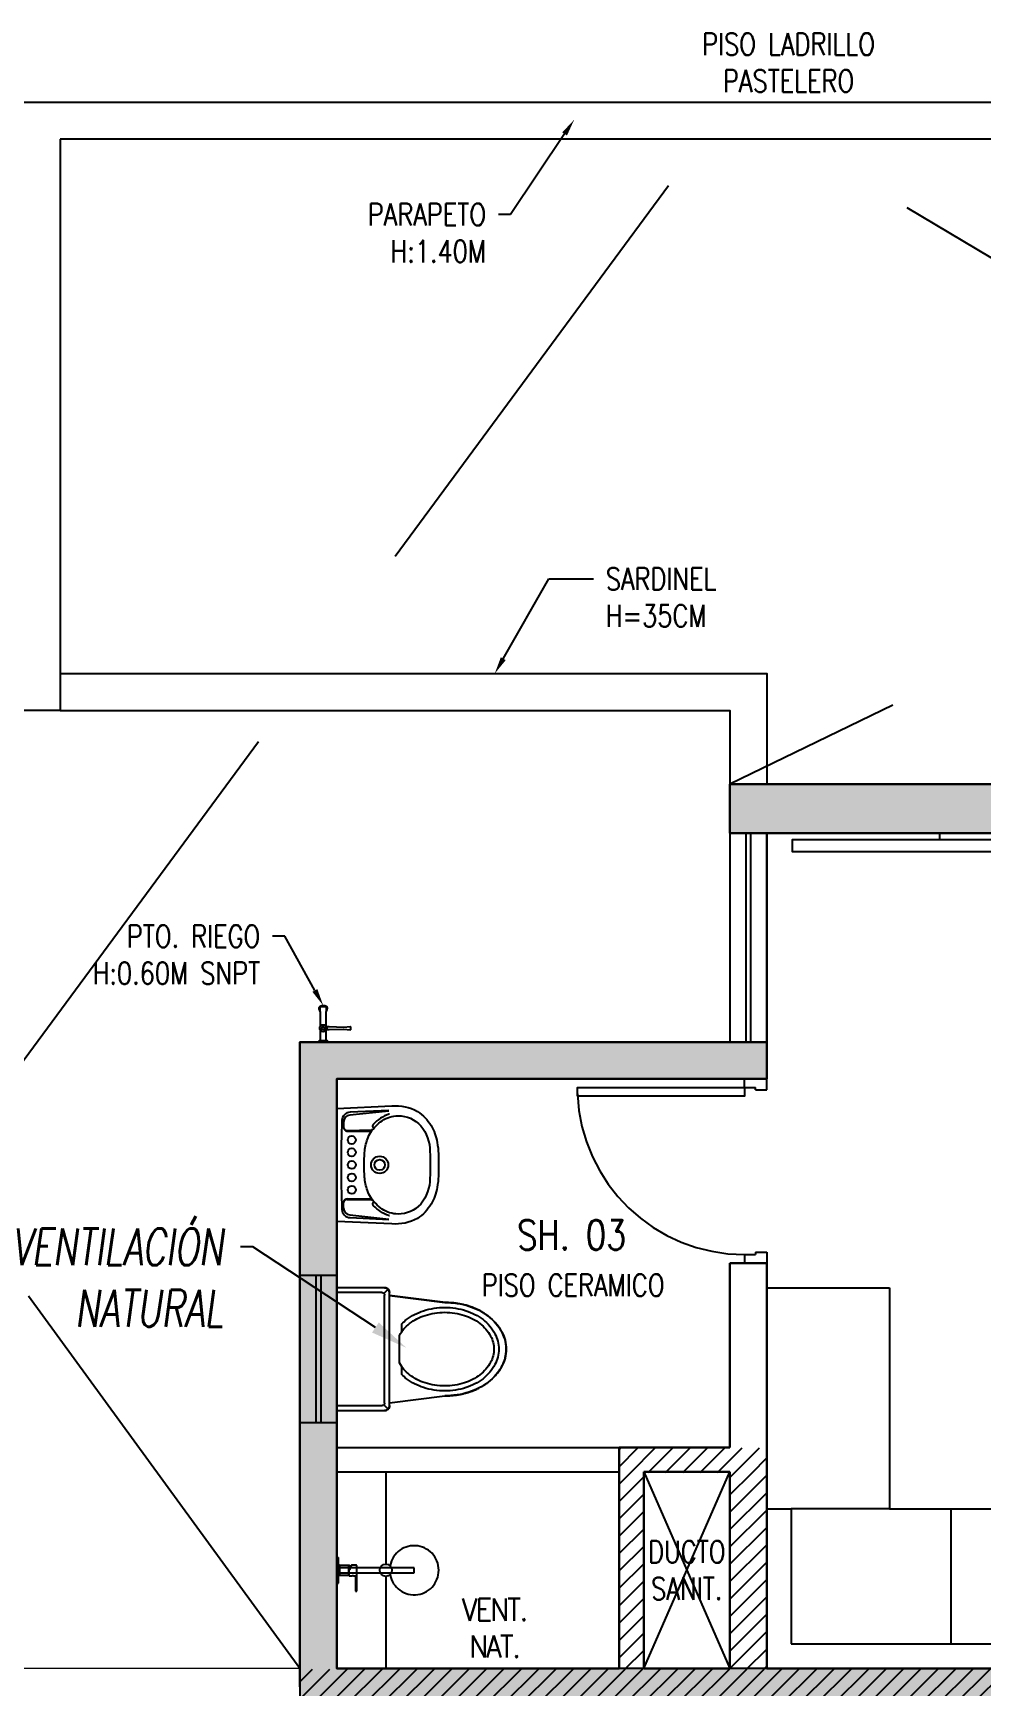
# Model space of a CAD drawing. Header units: millimetres. Extents: x -3 to 53, y -269 to 39.
# Drawn here: x 1.86 to 5.73, y -157.09 to -150.36 of the extents above; entities that cross this region are included whole.
import ezdxf
from ezdxf import colors
from ezdxf.entities.mleader import LeaderData, LeaderLine
from ezdxf.enums import TextEntityAlignment as Align
from ezdxf.math import Vec2, Vec3

# ---------------------------------------------------------------- set-up
doc = ezdxf.new("R2010")
doc.units = ezdxf.units.MM
doc.header["$LTSCALE"] = 15
doc.linetypes.add('HIDDEN2', pattern=[0.1875, 0.125, -0.0625])
doc.layers.get('0').update_dxf_attribs({"color": 250})
for name, color, linetype in [('A-EST HATCH', 250, 'Continuous'), ('A-EST PLACAS', 250, 'Continuous'), ('A-EST VIGAS', 250, 'HIDDEN2'), ('A-LINEAS', 250, 'Continuous'), ('A-MOBILIARIO', 250, 'Continuous'), ('A-MURO BAJO', 251, 'Continuous'), ('A-PROYECCIONES', 250, 'HIDDEN2'), ('A-SANITARIOS', 250, 'Continuous'), ('A-TEXTO-ACABADO PISO', 250, 'Continuous'), ('A-TEXTO-AMBIENTE', 252, 'Continuous'), ('A-TEXTO-INDICACIONES', 250, 'Continuous'), ('A-VIDRIOS', 250, 'Continuous'), ('A_30_Sanitarios', 250, 'Continuous'), ('L3 Equipos y Ductos', 160, 'Continuous'), ('L6 Linea fina', 141, 'Continuous'), ('MURO CF 60', 250, 'Continuous')]:
    doc.layers.add(name, color=color, linetype=linetype)
doc.layers.add('A-MUROS', color=252, linetype='Continuous', lineweight=30)
doc.layers.add('DLP_MURO ALTO', color=250, linetype='Continuous', lineweight=20)
doc.styles.add('JNV ING', font='romans.shx', dxfattribs={"width": 0.7, "oblique": 8, "height": 0.15})
doc.styles.add('ROMANS', font='romans.shx', dxfattribs={"width": 0.8})
doc.styles.add('TXT_COTAS', font='romans.shx', dxfattribs={"width": 0.8})
pattern_1 = [(45, (359.999406, -111.216353), (-0.035355339, 0.035355339), [])]

# ---------------------------------------------------------------- blocks, each defined once
blk = doc.blocks.new('TEXTO DUCTOS PT')
at = {"layer": 'A-TEXTO-INDICACIONES', "insert": (3.175, -6.45), "char_height": 0.09, "width": 0.4157, "attachment_point": 5, "style": 'ROMANS'}
blk.add_mtext('\\pxsm1,t16;DUCTO SANIT.', dxfattribs=at)
blk = doc.blocks.new('EST.P11')
at = {"layer": 'A-EST HATCH'}
h = blk.add_hatch(color=256, dxfattribs=at)
h.dxf.hatch_style = 1
h.paths.add_polyline_path([(6.3, 0.65), (4.7, 0.65), (4.7, 0.45), (6.3, 0.45)])
h.paths.add_polyline_path([(6.3, 7.8), (4.7, 7.8), (4.7, 7.6), (6.3, 7.6)])
h.paths.add_polyline_path([(16.8, 4.95), (16.8, 5.45), (19.2, 5.45), (19.2, 4.2), (10.55, 4.2), (10.55, 4.05), (19.2, 4.05), (19.2, 2.8), (16.8, 2.8), (16.8, 3.3), (16.6, 3.3), (16.6, 0.4999), (16.8, 0.4999), (16.8, 2.65), (19.3, 2.65), (19.3, 5.6), (16.8, 5.6), (16.8, 7.75), (16.6, 7.75), (16.6, 4.95)])
h.paths.add_polyline_path([(10.5003, 0.4999), (10.5, 7.75), (10.35, 7.75), (10.35, 5.75), (8.7, 5.75), (8.7, 5.1009), (8.85, 5.1008), (8.8501, 5.6), (10.35, 5.6), (10.35, 2.65), (8.85, 2.65), (8.85, 3.15), (8.7, 3.1491), (8.7, 2.5), (10.35, 2.5), (10.35, 0.4999)])
h.paths.add_polyline_path([(2.95, 1.5), (4.85, 1.5), (4.85, 1.65), (3.1, 1.65), (3.1, 4.05), (10.2999, 4.05), (10.2999, 4.2), (3.1, 4.2), (3.1, 6.6), (4.85, 6.6), (4.85, 6.75), (2.95, 6.75)])
at = {"layer": 'A-EST PLACAS'}
for points in [[(6.3, 7.8), (4.7, 7.8), (4.7, 7.6), (6.3, 7.6)], [(2.95, 1.5), (4.85, 1.5), (4.85, 1.65), (3.1, 1.65), (3.1, 4.05), (10.2999, 4.05), (10.2999, 4.2), (3.1, 4.2), (3.1, 6.6), (4.85, 6.6), (4.85, 6.75), (2.95, 6.75)]]:
    blk.add_lwpolyline(points, close=True, dxfattribs=at)
at = {"layer": 'A-EST VIGAS'}
for p, q in [((4.7, 7.6), (4.7, 6.75)), ((4.85, 7.6), (4.85, 6.75))]:
    blk.add_line(p, q, dxfattribs=at)
blk = doc.blocks.new('SOFA SEC')
for p, q in [((0, 0.65), (0.1, 0.65)), ((0.1, 0.65), (0.1, 0.1)), ((0.5, 0.65), (0.1, 0.65)), ((0.75, 0.65), (0.75, 0.1)), ((1.4, 0.65), (1.4, 0.1)), ((0.1, 0.1), (2.05, 0.1))]:
    blk.add_line(p, q)
blk.add_lwpolyline([(0.5, 1.55), (0.5, 0.65), (2.05, 0.65), (2.05, 0), (0, 0), (0, 1.55)], close=True)
blk = doc.blocks.new('ducha marsano')
at = {"linetype": 'HIDDEN2', "ltscale": 0.5, "extrusion": (-4.9425e-10, -7.91123e-10, -1)}
for p, q in [((-0.01, 0), (0.01, 0)), ((0.01, 0), (0.01, -0.3155)), ((-0.0205, -0.08), (-0.0205, -0.0601)), ((-0.0155, -0.058), (-0.0157, -0.058)), ((-0.01, -0.3155), (-0.01, 0)), ((0.0225, -0.0515), (-0.0001, -0.0515)), ((0.0225, -0.0515), (0.0225, -0.0627)), ((0.021, -0.0815), (-0.019, -0.0815)), ((0.025, -0.0815), (0.021, -0.0815)), ((0.0225, -0.0682), (0.0225, -0.077)), ((0.0225, -0.077), (0.025, -0.077)), ((0.025, -0.077), (0.0771, -0.077)), ((0.0771, -0.0815), (0.025, -0.0815)), ((0.0771, -0.077), (0.0816, -0.077)), ((0.0816, -0.0815), (0.0771, -0.0815)), ((0.0816, -0.077), (0.082, -0.077)), ((0.082, -0.0815), (0.0816, -0.0815)), ((0.082, -0.077), (0.084, -0.077)), ((0.084, -0.0815), (0.082, -0.0815)), ((0.0855, -0.0785), (0.0855, -0.08)), ((0.01, -0.3155), (-0.01, -0.3155))]:
    blk.add_line(p, q, dxfattribs=at)
for centre, radius, start, end in [((-0.0004, -0.0462), 0.02, 323.95812, 354.92979), ((0.0004, -0.0462), 0.02, 185.07021, 195.2705), ((0.019, -0.08), 0.0015, 270, 360), ((-0.084, -0.0785), 0.0015, 90, 180), ((-0.084, -0.08), 0.0015, 180, 270), ((0, -0.3155), 0.1, 95.73917, 84.26083)]:
    blk.add_arc(centre, radius, start, end, dxfattribs=at)
at = {"linetype": 'HIDDEN2', "ltscale": 0.5, "extrusion": (-4.94252e-10, -7.91124e-10, -1)}
blk.add_ellipse((0, -0.0515), major_axis=(-0.0225, -0.0095), ratio=0.001448, start_param=0.425436, end_param=1.567366, dxfattribs=at)
at = {"linetype": 'HIDDEN2', "ltscale": 0.5}
for points, degree in [([(-0.0305, 0), (0, 0), (0.0305, 0)], 2), ([(0.0305, 0), (0.0415, 0), (0.0525, 0)], 2), ([(0.0525, 0), (0.0525, -0.0038), (0.0525, -0.0075)], 2), ([(-0.0525, 0), (-0.0525, -0.0038), (-0.0525, -0.0075)], 2), ([(-0.0525, 0), (-0.0415, 0), (-0.0305, 0)], 2), ([(-0.0525, -0.0075), (-0.0525, -0.0075), (-0.0525, -0.0075)], 2), ([(0.0305, -0.008), (0, -0.008), (-0.0305, -0.008)], 2), ([(-0.0215, -0.008), (-0.0215, -0.0093), (-0.0215, -0.0105)], 2), ([(-0.021, -0.011), (-0.007, -0.011), (0.007, -0.011), (0.021, -0.011)], 3), ([(-0.02, -0.011), (-0.02, -0.0294), (-0.02, -0.0477)], 2), ([(-0.0197, -0.048), (0, -0.048), (0.0197, -0.048)], 2), ([(0.02, -0.011), (0.02, -0.0294), (0.02, -0.0477)], 2), ([(0.0215, -0.008), (0.0215, -0.0093), (0.0215, -0.0105)], 2)]:
    blk.add_open_spline(points, degree=degree, dxfattribs=at)
for points, weights in [([(-0.0525, -0.0075), (-0.0525, -0.0075), (-0.0525, -0.0075)], [1, 0.990847086912, 0.982266230892]), ([(-0.052, -0.008), (-0.0525, -0.008), (-0.0525, -0.0075)], [1, 0.707106781193, 1]), ([(-0.0215, -0.0105), (-0.0215, -0.011), (-0.021, -0.011)], [1, 0.70710678154, 1]), ([(-0.02, -0.0477), (-0.02, -0.048), (-0.0197, -0.048)], [1, 0.707106780138, 1]), ([(0.02, -0.0477), (0.02, -0.048), (0.0197, -0.048)], [1, 0.707106779703, 1]), ([(0.0211, -0.011), (0.0211, -0.011), (0.021, -0.011)], [1, 0.992411795776, 1]), ([(0.052, -0.008), (0.0521, -0.008), (0.0521, -0.008)], [1, 0.992411795771, 1])]:
    blk.add_rational_spline(points, weights, degree=2, dxfattribs=at)
for points, knots in [([(-0.0305, -0.008), (-0.0332, -0.008), (-0.0374, -0.008), (-0.0424, -0.008), (-0.0458, -0.008), (-0.0486, -0.008), (-0.0512, -0.008), (-0.052, -0.008), (-0.052, -0.008)], [0, 0, 0, 0, 8.104572, 12.495263, 16.885954, 21.276645, 25.667336, 33.771908, 33.771908, 33.771908, 33.771908]), ([(0.0225, -0.0682), (0.0225, -0.0682), (0.0225, -0.0682), (0.0225, -0.0679), (0.0224, -0.0677), (0.0224, -0.0672), (0.0224, -0.0669), (0.0223, -0.0662), (0.0223, -0.0658), (0.0223, -0.0652), (0.0223, -0.0648), (0.0224, -0.0641), (0.0224, -0.0638), (0.0224, -0.0633), (0.0225, -0.0631), (0.0225, -0.0628), (0.0225, -0.0627), (0.0225, -0.0627)], [0.4148436, 0.4148436, 0.4148436, 0.4148436, 0.5185541, 0.5185541, 0.6222645, 0.6222645, 0.7259759, 0.7259759, 0.8296873, 0.8296873, 0.9333987, 0.9333987, 1.03711, 1.03711, 1.1408205, 1.1408205, 1.2445309, 1.2445309, 1.2445309, 1.2445309]), ([(0.052, -0.008), (0.052, -0.008), (0.0512, -0.008), (0.0486, -0.008), (0.0458, -0.008), (0.0424, -0.008), (0.0374, -0.008), (0.0332, -0.008), (0.0305, -0.008)], [0, 0, 0, 0, 8.104572, 12.495263, 16.885954, 21.276645, 25.667336, 33.771908, 33.771908, 33.771908, 33.771908])]:
    blk.add_open_spline(points, degree=3, knots=knots, dxfattribs=at)
for points, weights, degree, knots in [([(0.0211, -0.011), (0.0211, -0.011), (0.0211, -0.011), (0.0211, -0.011), (0.0214, -0.0109), (0.0215, -0.0107), (0.0215, -0.0105)], [0.918641037743, 0.918640949346, 0.918640860949, 0.918640772552, 0.789223156395, 0.789223156395, 0.918640772552], 3, [0.1238988, 0.1238988, 0.1238988, 0.1238988, 0.1238993, 0.1238993, 0.1238993, 0.78603, 0.78603, 0.78603, 0.78603]), ([(0.0521, -0.008), (0.0521, -0.008), (0.0521, -0.008), (0.0525, -0.0079), (0.0525, -0.0075)], [0.918641037749, 0.918640905153, 0.918640772558, 0.724517853988, 0.918640772558], 2, [0.1238988, 0.1238988, 0.1238988, 0.1238993, 0.1238993, 0.7860311, 0.7860311, 0.7860311])]:
    blk.add_rational_spline(points, weights, degree=degree, knots=knots, dxfattribs=at)
blk = doc.blocks.new('SIFON JET_PLANTA')
for p, q in [((-0.215, 0.2181, 0), (-0.44, 0.19, 0)), ((-0.215, -0.23, 0), (-0.215, 0.23, 0)), ((-0.2091, 0.2441, 0), (-0.1921, 0.2271, 0)), ((-0.195, 0.25, 0), (0, 0.25, 0)), ((-0.195, -0.22, 0), (-0.195, 0.22, 0)), ((-0.185, 0.23, 0), (0, 0.23, 0)), ((0, 0.25, 0), (0, -0.25, 0)), ((-0.265, 0.0718, 0), (-0.265, 0.1028, 0)), ((-0.255, -0.0562, 0), (-0.255, 0.0562, 0)), ((-0.265, -0.1028, 0), (-0.265, -0.0718, 0)), ((-0.215, -0.2181, 0), (-0.44, -0.19, 0)), ((-0.2091, -0.2441, 0), (-0.1921, -0.2271, 0)), ((0, -0.25, 0), (-0.195, -0.25, 0)), ((0, -0.23, 0), (-0.185, -0.23, 0))]:
    blk.add_line(p, q)
at = {"extrusion": (-2.64698e-23, 6.61744e-24, -1)}
for p, q in [((-0.4322, 0.191, 0), (-0.215, 0.2181, 0)), ((-0.215, 0.2278, 0), (-0.2149, 0.2323, 0)), ((-0.215, 0.2234, 0), (-0.215, 0.2278, 0)), ((-0.215, 0.2181, 0), (-0.215, 0.2234, 0)), ((-0.2149, 0.2323, 0), (-0.2142, 0.2356, 0)), ((-0.2142, 0.2356, 0), (-0.2129, 0.239, 0)), ((-0.2129, 0.239, 0), (-0.211, 0.2419, 0)), ((-0.211, 0.2419, 0), (-0.2091, 0.2441, 0)), ((-0.2091, 0.2441, 0), (-0.2077, 0.2455, 0)), ((-0.2077, 0.2455, 0), (-0.2055, 0.247, 0)), ((-0.2055, 0.247, 0), (-0.2007, 0.2492, 0)), ((-0.2007, 0.2492, 0), (-0.195, 0.25, 0)), ((-0.195, 0.25, 0), (-0.195, 0.25, 0)), ((-0.195, 0.25, 0), (-0.1605, 0.25, 0)), ((-0.1605, 0.25, 0), (-0.0975, 0.25, 0)), ((-0.0975, 0.25, 0), (-0.0323, 0.25, 0)), ((-0.0323, 0.25, 0), (0, 0.25, 0)), ((0, 0.25, 0), (0, -0.25, 0)), ((-0.6168, 0.1344, 0), (-0.6106, 0.1389, 0)), ((-0.6106, 0.1389, 0), (-0.6061, 0.142, 0)), ((-0.6061, 0.142, 0), (-0.6, 0.1461, 0)), ((-0.6, 0.1461, 0), (-0.5963, 0.1484, 0)), ((-0.5963, 0.1484, 0), (-0.5908, 0.1517, 0)), ((-0.5908, 0.1517, 0), (-0.5862, 0.1543, 0)), ((-0.5862, 0.1543, 0), (-0.5794, 0.158, 0)), ((-0.5794, 0.158, 0), (-0.5693, 0.1629, 0)), ((-0.5693, 0.1629, 0), (-0.5517, 0.1703, 0)), ((-0.5517, 0.1703, 0), (-0.5465, 0.1722, 0)), ((-0.5465, 0.1722, 0), (-0.5385, 0.1749, 0)), ((-0.5385, 0.1749, 0), (-0.5346, 0.176, 0)), ((-0.5346, 0.176, 0), (-0.5265, 0.1784, 0)), ((-0.5265, 0.1784, 0), (-0.5216, 0.1797, 0)), ((-0.5216, 0.1797, 0), (-0.5148, 0.1813, 0)), ((-0.5148, 0.1813, 0), (-0.5079, 0.1829, 0)), ((-0.5079, 0.1829, 0), (-0.5016, 0.1842, 0)), ((-0.5016, 0.1842, 0), (-0.4865, 0.1867, 0)), ((-0.4865, 0.1867, 0), (-0.4763, 0.188, 0)), ((-0.4763, 0.188, 0), (-0.4726, 0.1884, 0)), ((-0.4726, 0.1884, 0), (-0.4636, 0.1892, 0)), ((-0.4636, 0.1892, 0), (-0.4549, 0.1897, 0)), ((-0.4549, 0.1897, 0), (-0.449, 0.1899, 0)), ((-0.449, 0.1899, 0), (-0.44, 0.19, 0)), ((-0.44, 0.19, 0), (-0.4322, 0.191, 0)), ((-0.6745, 0.0655, 0), (-0.6722, 0.0699, 0)), ((-0.6722, 0.0699, 0), (-0.6705, 0.0728, 0)), ((-0.6705, 0.0728, 0), (-0.669, 0.0755, 0)), ((-0.669, 0.0755, 0), (-0.6672, 0.0785, 0)), ((-0.6672, 0.0785, 0), (-0.665, 0.082, 0)), ((-0.665, 0.082, 0), (-0.6634, 0.0845, 0)), ((-0.6634, 0.0845, 0), (-0.6611, 0.088, 0)), ((-0.6611, 0.088, 0), (-0.657, 0.0936, 0)), ((-0.657, 0.0936, 0), (-0.6534, 0.0984, 0)), ((-0.657, 0.0936, 0), (-0.657, 0.0936, 0)), ((-0.6534, 0.0984, 0), (-0.6503, 0.1023, 0)), ((-0.6534, 0.0984, 0), (-0.6534, 0.0984, 0)), ((-0.6503, 0.1023, 0), (-0.6453, 0.108, 0)), ((-0.6453, 0.108, 0), (-0.6386, 0.1152, 0)), ((-0.6386, 0.1152, 0), (-0.6326, 0.121, 0)), ((-0.6326, 0.121, 0), (-0.6299, 0.1235, 0)), ((-0.6299, 0.1235, 0), (-0.6251, 0.1276, 0)), ((-0.6251, 0.1276, 0), (-0.6206, 0.1314, 0)), ((-0.6206, 0.1314, 0), (-0.6168, 0.1344, 0)), ((-0.69, 0, 0), (-0.6899, 0.0044, 0)), ((-0.6899, 0.0044, 0), (-0.6897, 0.0096, 0)), ((-0.6897, 0.0096, 0), (-0.6893, 0.014, 0)), ((-0.6893, 0.014, 0), (-0.6887, 0.0194, 0)), ((-0.6887, 0.0194, 0), (-0.6881, 0.0236, 0)), ((-0.6881, 0.0236, 0), (-0.6872, 0.0284, 0)), ((-0.6881, 0.0236, 0), (-0.6881, 0.0236, 0)), ((-0.6872, 0.0284, 0), (-0.6867, 0.031, 0)), ((-0.6867, 0.031, 0), (-0.6855, 0.0361, 0)), ((-0.6855, 0.0361, 0), (-0.6838, 0.0421, 0)), ((-0.6855, 0.0361, 0), (-0.6855, 0.0361, 0)), ((-0.6838, 0.0421, 0), (-0.6819, 0.048, 0)), ((-0.6838, 0.0421, 0), (-0.6838, 0.0421, 0)), ((-0.6819, 0.048, 0), (-0.6804, 0.0521, 0)), ((-0.6804, 0.0521, 0), (-0.6793, 0.0547, 0)), ((-0.6793, 0.0547, 0), (-0.6779, 0.0582, 0)), ((-0.6779, 0.0582, 0), (-0.6745, 0.0655, 0)), ((-0.6745, 0.0655, 0), (-0.6745, 0.0655, 0)), ((-0.6899, -0.0065, 0), (-0.69, 0, 0)), ((-0.6896, -0.0111, 0), (-0.6899, -0.0065, 0)), ((-0.6891, -0.0164, 0), (-0.6896, -0.0111, 0)), ((-0.6881, -0.0232, 0), (-0.6891, -0.0164, 0)), ((-0.6876, -0.0264, 0), (-0.6881, -0.0232, 0)), ((-0.687, -0.0296, 0), (-0.6876, -0.0264, 0)), ((-0.6864, -0.0321, 0), (-0.687, -0.0296, 0)), ((-0.6855, -0.0361, 0), (-0.6864, -0.0321, 0)), ((-0.6838, -0.0419, 0), (-0.6855, -0.0361, 0)), ((-0.6827, -0.0457, 0), (-0.6838, -0.0419, 0)), ((-0.6814, -0.0492, 0), (-0.6827, -0.0457, 0)), ((-0.6803, -0.0522, 0), (-0.6814, -0.0492, 0)), ((-0.6792, -0.0551, 0), (-0.6803, -0.0522, 0)), ((-0.6779, -0.0581, 0), (-0.6792, -0.0551, 0)), ((-0.677, -0.0602, 0), (-0.6779, -0.0581, 0)), ((-0.6751, -0.0642, 0), (-0.677, -0.0602, 0)), ((-0.6722, -0.0699, 0), (-0.6751, -0.0642, 0)), ((-0.6706, -0.0727, 0), (-0.6722, -0.0699, 0)), ((-0.6679, -0.0774, 0), (-0.6706, -0.0727, 0)), ((-0.6646, -0.0826, 0), (-0.6679, -0.0774, 0)), ((-0.6623, -0.0862, 0), (-0.6646, -0.0826, 0)), ((-0.6599, -0.0897, 0), (-0.6623, -0.0862, 0)), ((-0.6554, -0.0958, 0), (-0.6599, -0.0897, 0)), ((-0.6494, -0.1032, 0), (-0.6554, -0.0958, 0)), ((-0.6458, -0.1074, 0), (-0.6494, -0.1032, 0)), ((-0.64, -0.1137, 0), (-0.6458, -0.1074, 0)), ((-0.6379, -0.1158, 0), (-0.64, -0.1137, 0)), ((-0.6347, -0.119, 0), (-0.6379, -0.1158, 0)), ((-0.6335, -0.1201, 0), (-0.6347, -0.119, 0)), ((-0.6347, -0.119, 0), (-0.6347, -0.119, 0)), ((-0.6318, -0.1217, 0), (-0.6335, -0.1201, 0)), ((-0.6305, -0.123, 0), (-0.6318, -0.1217, 0)), ((-0.6318, -0.1217, 0), (-0.6318, -0.1217, 0)), ((-0.6288, -0.1244, 0), (-0.6305, -0.123, 0)), ((-0.6276, -0.1255, 0), (-0.6288, -0.1244, 0)), ((-0.6262, -0.1268, 0), (-0.6276, -0.1255, 0)), ((-0.6245, -0.1281, 0), (-0.6262, -0.1268, 0)), ((-0.6235, -0.1291, 0), (-0.6245, -0.1281, 0)), ((-0.6245, -0.1281, 0), (-0.6245, -0.1281, 0)), ((-0.6223, -0.13, 0), (-0.6235, -0.1291, 0)), ((-0.6215, -0.1307, 0), (-0.6223, -0.13, 0)), ((-0.6204, -0.1315, 0), (-0.6215, -0.1307, 0)), ((-0.6193, -0.1324, 0), (-0.6204, -0.1315, 0)), ((-0.6179, -0.1335, 0), (-0.6193, -0.1324, 0)), ((-0.6168, -0.1344, 0), (-0.6179, -0.1335, 0)), ((-0.6153, -0.1355, 0), (-0.6168, -0.1344, 0)), ((-0.6142, -0.1363, 0), (-0.6153, -0.1355, 0)), ((-0.612, -0.1379, 0), (-0.6142, -0.1363, 0)), ((-0.6086, -0.1403, 0), (-0.612, -0.1379, 0)), ((-0.607, -0.1415, 0), (-0.6086, -0.1403, 0)), ((-0.6058, -0.1422, 0), (-0.607, -0.1415, 0)), ((-0.6039, -0.1435, 0), (-0.6058, -0.1422, 0)), ((-0.602, -0.1448, 0), (-0.6039, -0.1435, 0)), ((-0.6004, -0.1458, 0), (-0.602, -0.1448, 0)), ((-0.5987, -0.1469, 0), (-0.6004, -0.1458, 0)), ((-0.5964, -0.1483, 0), (-0.5987, -0.1469, 0)), ((-0.595, -0.1492, 0), (-0.5964, -0.1483, 0)), ((-0.5936, -0.15, 0), (-0.595, -0.1492, 0)), ((-0.5918, -0.1511, 0), (-0.5936, -0.15, 0)), ((-0.5896, -0.1524, 0), (-0.5918, -0.1511, 0)), ((-0.5871, -0.1538, 0), (-0.5896, -0.1524, 0)), ((-0.5833, -0.1559, 0), (-0.5871, -0.1538, 0)), ((-0.5781, -0.1587, 0), (-0.5833, -0.1559, 0)), ((-0.5759, -0.1598, 0), (-0.5781, -0.1587, 0)), ((-0.5738, -0.1608, 0), (-0.5759, -0.1598, 0)), ((-0.5702, -0.1625, 0), (-0.5738, -0.1608, 0)), ((-0.5675, -0.1637, 0), (-0.5702, -0.1625, 0)), ((-0.5659, -0.1645, 0), (-0.5675, -0.1637, 0)), ((-0.5644, -0.1652, 0), (-0.5659, -0.1645, 0)), ((-0.5614, -0.1664, 0), (-0.5644, -0.1652, 0)), ((-0.5598, -0.1671, 0), (-0.5614, -0.1664, 0)), ((-0.5568, -0.1683, 0), (-0.5598, -0.1671, 0)), ((-0.5543, -0.1693, 0), (-0.5568, -0.1683, 0)), ((-0.551, -0.1706, 0), (-0.5543, -0.1693, 0)), ((-0.5491, -0.1713, 0), (-0.551, -0.1706, 0)), ((-0.5465, -0.1722, 0), (-0.5491, -0.1713, 0)), ((-0.5449, -0.1728, 0), (-0.5465, -0.1722, 0)), ((-0.5428, -0.1735, 0), (-0.5449, -0.1728, 0)), ((-0.5412, -0.174, 0), (-0.5428, -0.1735, 0)), ((-0.5385, -0.1749, 0), (-0.5412, -0.174, 0)), ((-0.5352, -0.1759, 0), (-0.5385, -0.1749, 0)), ((-0.5385, -0.1749, 0), (-0.5385, -0.1749, 0)), ((-0.5321, -0.1768, 0), (-0.5352, -0.1759, 0)), ((-0.5296, -0.1775, 0), (-0.5321, -0.1768, 0)), ((-0.5267, -0.1783, 0), (-0.5296, -0.1775, 0)), ((-0.5238, -0.1791, 0), (-0.5267, -0.1783, 0)), ((-0.5267, -0.1783, 0), (-0.5267, -0.1783, 0)), ((-0.5217, -0.1796, 0), (-0.5238, -0.1791, 0)), ((-0.5177, -0.1807, 0), (-0.5217, -0.1796, 0)), ((-0.5151, -0.1813, 0), (-0.5177, -0.1807, 0)), ((-0.5118, -0.1821, 0), (-0.5151, -0.1813, 0)), ((-0.5094, -0.1826, 0), (-0.5118, -0.1821, 0)), ((-0.5066, -0.1832, 0), (-0.5094, -0.1826, 0)), ((-0.5022, -0.184, 0), (-0.5066, -0.1832, 0)), ((-0.4974, -0.1849, 0), (-0.5022, -0.184, 0)), ((-0.495, -0.1854, 0), (-0.4974, -0.1849, 0)), ((-0.4974, -0.1849, 0), (-0.4974, -0.1849, 0)), ((-0.4936, -0.1856, 0), (-0.495, -0.1854, 0)), ((-0.4916, -0.1859, 0), (-0.4936, -0.1856, 0)), ((-0.4884, -0.1864, 0), (-0.4916, -0.1859, 0)), ((-0.4862, -0.1867, 0), (-0.4884, -0.1864, 0)), ((-0.4824, -0.1872, 0), (-0.4862, -0.1867, 0)), ((-0.4812, -0.1874, 0), (-0.4824, -0.1872, 0)), ((-0.4785, -0.1877, 0), (-0.4812, -0.1874, 0)), ((-0.4761, -0.188, 0), (-0.4785, -0.1877, 0)), ((-0.4735, -0.1883, 0), (-0.4761, -0.188, 0)), ((-0.4695, -0.1887, 0), (-0.4735, -0.1883, 0)), ((-0.4651, -0.189, 0), (-0.4695, -0.1887, 0)), ((-0.4639, -0.1891, 0), (-0.4651, -0.189, 0)), ((-0.4651, -0.189, 0), (-0.4651, -0.189, 0)), ((-0.4619, -0.1893, 0), (-0.4639, -0.1891, 0)), ((-0.4592, -0.1894, 0), (-0.4619, -0.1893, 0)), ((-0.4568, -0.1896, 0), (-0.4592, -0.1894, 0)), ((-0.455, -0.1897, 0), (-0.4568, -0.1896, 0)), ((-0.4518, -0.1898, 0), (-0.455, -0.1897, 0)), ((-0.449, -0.1899, 0), (-0.4518, -0.1898, 0)), ((-0.4467, -0.1899, 0), (-0.449, -0.1899, 0)), ((-0.4428, -0.19, 0), (-0.4467, -0.1899, 0)), ((-0.44, -0.19, 0), (-0.4428, -0.19, 0)), ((-0.215, -0.2181, 0), (-0.44, -0.19, 0)), ((-0.215, -0.227, 0), (-0.215, -0.2181, 0)), ((-0.215, -0.23, 0), (-0.215, -0.227, 0)), ((-0.2147, -0.2335, 0), (-0.215, -0.23, 0)), ((-0.2138, -0.2369, 0), (-0.2147, -0.2335, 0)), ((-0.2126, -0.2395, 0), (-0.2138, -0.2369, 0)), ((-0.2138, -0.2369, 0), (-0.2138, -0.2369, 0)), ((-0.2108, -0.2423, 0), (-0.2126, -0.2395, 0)), ((-0.2126, -0.2395, 0), (-0.2126, -0.2395, 0)), ((-0.2091, -0.2441, 0), (-0.2108, -0.2423, 0)), ((-0.2108, -0.2423, 0), (-0.2108, -0.2423, 0)), ((-0.2108, -0.2423, 0), (-0.2108, -0.2423, 0)), ((-0.209, -0.244, 0), (-0.2091, -0.2441, 0)), ((-0.2067, -0.2462, 0), (-0.209, -0.244, 0)), ((-0.209, -0.244, 0), (-0.209, -0.244, 0)), ((-0.2029, -0.2484, 0), (-0.2067, -0.2462, 0)), ((-0.2067, -0.2462, 0), (-0.2067, -0.2462, 0)), ((-0.1995, -0.2495, 0), (-0.2029, -0.2484, 0)), ((-0.2029, -0.2484, 0), (-0.2029, -0.2484, 0)), ((-0.195, -0.25, 0), (-0.1995, -0.2495, 0)), ((0, -0.25, 0), (-0.195, -0.25, 0))]:
    blk.add_line(p, q, dxfattribs=at)
at = {"elevation": 0}
for points in [[(-0.265, 0.1028, 0.0362), (-0.2844, 0.1202, 0.08725), (-0.3535, 0.1565, 0.077598), (-0.44, 0.17, 0.077598), (-0.5265, 0.1565, 0.08725), (-0.5956, 0.1202, 0.105601), (-0.6443, 0.0627, 0.12364), (-0.66, 0, 0.12364), (-0.6443, -0.0627, 0.105601), (-0.5956, -0.1202, 0.08725), (-0.5265, -0.1565, 0.077598), (-0.44, -0.17, 0.077598)], [(-0.255, 0.0562, 0.100268), (-0.2967, 0.1044, 0.08725), (-0.3596, 0.1374, 0.077598), (-0.44, 0.15, 0.077598), (-0.5204, 0.1374, 0.08725), (-0.5833, 0.1044, 0.105601), (-0.6266, 0.0532, 0.12364), (-0.64, 0, 0.12364), (-0.6266, -0.0532, 0.105601), (-0.5833, -0.1044, 0.08725), (-0.5204, -0.1374, 0.077598), (-0.44, -0.15, 0.077598)], [(-0.44, -0.15, 0.077598), (-0.3596, -0.1374, 0.08725), (-0.2967, -0.1044, 0.100268), (-0.255, -0.0562, 0.12364)], [(-0.44, -0.17, 0.077598), (-0.3535, -0.1565, 0.08725), (-0.2844, -0.1202, 0.0362), (-0.265, -0.1028, 0.12364)]]:
    blk.add_lwpolyline(points, format="xyb", dxfattribs=at)
for centre, radius, start, end in [((-0.195, 0.23, 0), 0.02, 90, 180), ((-0.185, 0.22, 0), 0.01, 90, 180), ((-0.4613, -0.0702, 0), 0.257, 107.47412, 127.23483), ((-0.44, -0.1379, 0), 0.3279, 90, 107.47412), ((-0.544, 0, 0), 0.146, 151.40883, 180), ((-0.4939, -0.0273, 0), 0.203, 127.23483, 151.40883), ((-0.544, 0, 0), 0.146, 180, 208.59117), ((-0.4939, 0.0273, 0), 0.203, 208.59117, 232.76517), ((-0.4613, 0.0702, 0), 0.257, 232.76517, 252.52588), ((-0.44, 0.1379, 0), 0.3279, 252.52588, 270), ((-0.195, -0.23, 0), 0.02, 180, 270), ((-0.185, -0.22, 0), 0.01, 180, 270)]:
    blk.add_arc(centre, radius, start, end)
blk = doc.blocks.new('BOWL-ITALGRIF_VARADERO_01')
for p, q in [((-0.2032, -0.1971), (-0.2208, -0.038)), ((0.2032, -0.1971), (0.2208, -0.038)), ((-0.1404, -0.2077), (-0.1424, -0.1083)), ((-0.1375, -0.205), (-0.1375, -0.1117)), ((0.1375, -0.205), (0.1375, -0.1117)), ((0.1404, -0.2077), (0.1424, -0.1083)), ((-0.1753, -0.222), (-0.1544, -0.222)), ((0.1753, -0.222), (0.1544, -0.222))]:
    blk.add_line(p, q)
for points in [[(-0.0917, 0.1589, -0.02989), (-0.0456, 0.1646, -0.007822), (0.0456, 0.1646, -0.02989), (0.0918, 0.1589, -0.091737), (0.1601, 0.1343, -0.112496), (0.2175, 0.0792, -0.147885), (0.2402, -0.0257), (0.23, -0.25), (-0.23, -0.25), (-0.2402, -0.0257, -0.147885), (-0.2175, 0.0792, -0.112496), (-0.1601, 0.1343, -0.091737)], [(-0.0496, -0.1363, -0.062677), (-0.1048, -0.1249, -0.110639), (-0.1576, -0.091, -0.120976), (-0.195, -0.0344, -0.061198), (-0.2, 0, -0.21707), (-0.1593, 0.092, -0.174983), (-0.0545, 0.1298, -0.010618), (0, 0.131, -0.010618), (0.0545, 0.1298, -0.174983), (0.1593, 0.092, -0.21707), (0.2, 0, -0.061198), (0.195, -0.0344, -0.120976), (0.1576, -0.091, -0.110639), (0.1048, -0.1249, -0.062677), (0.0496, -0.1363, -0.017583), (0, -0.138, -0.017583)]]:
    blk.add_lwpolyline(points, format="xyb", close=True)
for points in [[(-0.2216, -0.0381), (-0.2145, -0.1954, 0.390823), (-0.1807, -0.2288, 0.017524), (0.1807, -0.2288, 0.390823), (0.2145, -0.1954), (0.2216, -0.0381)], [(-0.2072, -0.035, 0.005), (-0.2064, -0.038, 0.121292), (-0.166, -0.0996, 0.007977), (-0.1624, -0.1031)], [(0.2072, -0.035, -0.005), (0.2064, -0.038, -0.121292), (0.166, -0.0996, -0.007977), (0.1624, -0.1031)]]:
    blk.add_lwpolyline(points, format="xyb")
for centre, radius in [((0, -0.075), 0.035), ((0, -0.075), 0.0215), ((-0.1015, -0.1885), 0.0165), ((-0.051, -0.1885), 0.0165), ((0, -0.1885), 0.0165), ((0.051, -0.1885), 0.0165), ((0.1015, -0.1885), 0.0165)]:
    blk.add_circle(centre, radius)
for centre, radius, start, end in [((-0.1583, -0.0987), 0.006, 226.64309, 46.64309), ((-0.1404, -0.1083), 0.002, 54.36186, 181.13739), ((-0.1355, -0.1117), 0.002, 56.71088, 180), ((0.1048, -0.1249), 9.094947017729287e-16, 0, 217.6714), ((0.1355, -0.1117), 0.002, 0, 123.28912), ((0.1404, -0.1083), 0.002, 358.86261, 125.63814), ((0.1583, -0.0987), 0.006, 133.35691, 313.35691), ((-0.1753, -0.194), 0.028, 186.31112, 270), ((0.1753, -0.194), 0.028, 270, 353.68888), ((-0.1545, -0.205), 0.017, 270, 0), ((-0.1544, -0.208), 0.014, 270, 1.13739), ((0.1545, -0.205), 0.017, 180, 270), ((0.1544, -0.208), 0.014, 178.86261, 270)]:
    blk.add_arc(centre, radius, start, end)
blk = doc.blocks.new('*U142')
for p, q in [((0.01, 0.705), (0.01, 0.75)), ((0.1, 0.715), (0.1, 0.75)), ((0.055, 0.705), (0.01, 0.705)), ((0.1, 0.715), (0.055, 0.715)), ((0.055, 0.705), (0.055, 0.715)), ((0.055, 0.045), (0.01, 0.045)), ((0.01, 0.045), (0.01, 0)), ((0.055, 0.045), (0.055, 0.035)), ((0.1, 0.035), (0.055, 0.035)), ((0.1, 0.035), (0.1, 0))]:
    blk.add_line(p, q)
blk.add_lwpolyline([(0.78, 0.07), (0.78, 0.035), (0.1, 0.035), (0.1, 0.07)], close=True)
at = {"linetype": 'HIDDEN2'}
blk.add_arc((0.0996, 0.0341), 0.6809, 2.23015, 89.96723, dxfattribs=at)
blk = doc.blocks.new('A$C67C01FD6')
blk.add_line((0.025, 0), (0, 0))
blk.add_lwpolyline([(0.025, 0.6), (0.075, 0.6), (0.075, -0.6), (0.025, -0.6), (0.025, 0.6)])
blk = doc.blocks.new('Grifo_Jardin_Planta')
for points in [[(-0.016, 0.1319), (-0.016, 0.1386, -0.414214), (-0.006, 0.1486), (0.006, 0.1486, -0.414214), (0.016, 0.1386), (0.016, 0.1352)], [(-0.016, 0.1352), (-0.016, 0.1319, 0.221072), (-0.0125, 0.1242, 0.221072)], [(-0.0125, 0.1242), (-0.0125, 0.1386, -0.414214), (-0.006, 0.145), (0.006, 0.145, -0.414214), (0.0125, 0.1386), (0.0125, 0.1242)], [(0.0125, 0.1239, 0.197148), (0.016, 0.1319), (0.016, 0.1352)], [(0.013, 0.0504), (0.0144, 0.0504, -0.041781), (0.0146, 0.0504), (0.0237, 0.0504), (0.0837, 0.0528), (0.1102, 0.0504, 0.414214), (0.1121, 0.0524), (0.1121, 0.0602, 0.414214), (0.1102, 0.0621), (0.0837, 0.0598), (0.0237, 0.0621), (0.0146, 0.0621, -0.056016), (0.0143, 0.0622), (0.0129, 0.0622)]]:
    blk.add_lwpolyline(points, format="xyb")
for points in [[(-0.0125, 0.1242), (-0.0125, 0.063)], [(0.0125, 0.063), (0.0125, 0.1239)], [(-0.0125, 0.0493), (-0.0125, 0.0067)], [(0.0125, 0.0067), (0.0125, 0.0493)]]:
    blk.add_lwpolyline(points)
blk.add_lwpolyline([(-0.016, 0.0067), (0.016, 0.0067), (0.016, 0), (-0.016, 0)], close=True)
for radius in [0.0143, 0.00672, 0.00563]:
    blk.add_circle((0, 0.0562), radius)
blk = doc.blocks.new('A$Cf63d7a2a')
at = {"layer": 'L6 Linea fina'}
ml = blk.add_multileader_mtext('Standard', dxfattribs=at)
ml.set_content('VENTILACIÓN\\PNATURAL', color=12, style='JNV ING')
ml.set_leader_properties(color=256, linetype='ByLayer', lineweight=-1)
ml.build(insert=Vec2(0, 0))
ml.multileader.update_dxf_attribs({"dogleg_length": 0.05, "arrow_head_size": 0.15})
ctx = ml.context
ctx.base_point, ctx.char_height, ctx.arrow_head_size, ctx.landing_gap_size, ctx.plane_origin = Vec3(1.3628, -2.2217), 0.15, 0.15, 0.07, Vec3(3.1028, -2.6321)
ctx.text_align_type = 2
notes = []
notes.append((ctx, [(0, (1, 1, 0), (2.4778, -2.2217), (-1, 0), 0.05, [(0, [(3.1028, -2.6321)], 0, [])])]))
ctx.mtext.insert, ctx.mtext.alignment, ctx.mtext.flow_direction = Vec3(2.3578, -2.1467), 3, 5
for ctx, leaders in notes:
    for number, flags, end, landing, length, lines in leaders:
        leader = LeaderData()
        leader.index, (leader.has_last_leader_line, leader.has_dogleg_vector, leader.attachment_direction) = number, flags
        leader.last_leader_point, leader.dogleg_vector, leader.dogleg_length = Vec3(end), Vec3(landing), length
        for number, points, colour, breaks in lines:
            line = LeaderLine()
            line.index, line.vertices, line.color, line.breaks = number, Vec3.list(points), colors.encode_raw_color(colour), breaks
            leader.lines.append(line)
        ctx.leaders.append(leader)

msp = doc.modelspace()

# ---------------------------------------------------------------- hatches: boundary and pattern name
at = {"layer": 'MURO CF 60'}
h = msp.add_hatch(dxfattribs=at)
h.set_pattern_fill('_USER', color=256, scale=0.05, angle=45, pattern_type=0)
h.set_pattern_definition(pattern_1)
h.paths.add_polyline_path([(4.8494, -156.1163), (4.2494, -156.1163), (4.2494, -156.2163), (4.8494, -156.2163)])
h = msp.add_hatch(dxfattribs=at)
h.set_pattern_fill('_USER', color=256, scale=0.05, angle=45, pattern_type=0)
h.set_pattern_definition(pattern_1)
h.paths.add_polyline_path([(4.2494, -157.0163), (4.3494, -157.0163), (4.3494, -156.2163), (4.2494, -156.2163)])
h = msp.add_hatch(dxfattribs=at)
h.set_pattern_fill('_USER', color=256, scale=0.05, angle=45, pattern_type=0)
h.set_pattern_definition(pattern_1)
h.paths.add_polyline_path([(4.8494, -157.0163), (4.6994, -157.0163), (4.6994, -156.2163), (4.8494, -156.2163)])
h = msp.add_hatch(dxfattribs=at)
h.set_pattern_fill('_USER', color=256, scale=0.05, angle=45, pattern_type=0)
h.set_pattern_definition(pattern_1)
h.paths.add_polyline_path([(19.2994, -157.0164), (2.9494, -157.0164), (2.9494, -157.1663), (19.2994, -157.1663)])

# ---------------------------------------------------------------- linework, layer by layer
at = {"layer": 'A-EST VIGAS', "color": 253}
for p, q in [((3.1, -155.4143, 0), (2.95, -155.4143)), ((3.015, -155.4143, 0), (3.015, -156.0143, 0)), ((3.035, -155.4143, 0), (3.035, -156.0143, 0)), ((3.1, -156.0143, 0), (2.95, -156.0143))]:
    msp.add_line(p, q, dxfattribs=at)
at = {"layer": 'A-LINEAS'}
for p, q in [((3.3, -156.2143), (3.3, -156.5893)), ((4.35, -156.2143), (4.7, -157.0143)), ((4.35, -157.0143), (4.7, -156.2143)), ((3.3, -156.6393), (3.3, -157.0143))]:
    msp.add_line(p, q, dxfattribs=at)
msp.add_circle((3.3, -156.6143, 0), 0.025, dxfattribs=at)
at = {"layer": 'A-MURO BAJO'}
for p, q in [((10.35, -150.6393), (1.825, -150.6393)), ((10.35, -150.7893), (1.975, -150.7893)), ((1.975, -150.7893), (1.975, -153.1143)), ((1.975, -153.1143), (0.15, -153.1143)), ((4.7, -153.6143), (4.7, -154.4643)), ((4.85, -154.4643), (4.85, -153.6143)), ((3.1, -156.1143), (4.25, -156.1143)), ((3.1, -156.2143), (4.25, -156.2143))]:
    msp.add_line(p, q, dxfattribs=at)
for points in [[(1.975, -152.9643), (4.85, -152.9643), (4.85, -153.4143)], [(1.975, -153.1143), (4.7, -153.1143), (4.7, -153.4143)]]:
    msp.add_lwpolyline(points, dxfattribs=at)
at = {"layer": 'A-MUROS'}
for p, q in [((4.7, -153.4143), (4.7, -153.6143)), ((6.3, -153.4143), (4.7, -153.4143)), ((6.3, -153.6143), (4.7, -153.6143)), ((2.95, -154.4643), (4.85, -154.4643)), ((2.95, -154.4643), (2.95, -157.0893)), ((4.85, -154.4643), (4.85, -154.6143)), ((3.1, -157.0143), (3.1, -154.6143)), ((4.85, -154.6143), (3.1, -154.6143, 0)), ((4.7, -155.3643), (4.7, -156.1143)), ((4.85, -155.3643), (4.7, -155.3643, 0)), ((4.85, -155.3643), (4.85, -157.0143)), ((4.25, -157.0143), (4.25, -156.1143)), ((4.25, -156.1143), (4.7, -156.1143)), ((4.7, -156.2143, 0), (4.35, -156.2143, 0)), ((4.35, -156.2143, 0), (4.35, -157.0143, 0)), ((4.7, -157.0143, 0), (4.7, -156.2143, 0)), ((4.25, -157.0143), (3.1, -157.0143)), ((4.35, -157.0143, 0), (4.7, -157.0143, 0)), ((4.85, -157.0143), (10.35, -157.0143))]:
    msp.add_line(p, q, dxfattribs=at)
at = {"layer": 'A-PROYECCIONES'}
msp.add_line((2.95, -157.0143), (0, -152.9643), dxfattribs=at)
for points in [[(0, -157.0143), (4.7, -150.6393)], [(10.425, -150.6393), (4.7, -153.4143)], [(9.45, -153.4643), (4.7, -150.6393)]]:
    msp.add_lwpolyline(points, dxfattribs=at)
at = {"layer": 'A-VIDRIOS'}
for p, q in [((4.765, -153.6143), (4.765, -154.4643)), ((4.785, -154.4643), (4.785, -153.6143))]:
    msp.add_line(p, q, dxfattribs=at)
at = {"layer": 'DLP_MURO ALTO'}
msp.add_line((2.95, -157.0143), (0, -157.0143), dxfattribs=at)

# ---------------------------------------------------------------- block references
at = {"layer": 'A-EST PLACAS'}
msp.add_blockref('EST.P11', (0, -161.2143), dxfattribs=at)
at = {"layer": 'A-MOBILIARIO'}
for name, p, rotation in [('A$C67C01FD6', (5.555, -153.6143), 270), ('*U142', (4.86, -154.6143), 180), ('SOFA SEC', (4.85, -157.0143), 359.9995671478982)]:
    msp.add_blockref(name, p, dxfattribs=dict(at, rotation=rotation))
at = {"layer": 'A-SANITARIOS', "rotation": 270}
msp.add_blockref('BOWL-ITALGRIF_VARADERO_01', (3.35, -154.9643, 0), dxfattribs=at)
at = {"layer": 'A-SANITARIOS', "extrusion": (-3.60286e-08, 4.49068e-08, -1), "zscale": -1, "rotation": 1.331223208892571e-06}
msp.add_blockref('SIFON JET_PLANTA', (-3.1, -155.7143, 0), dxfattribs=at)
at = {"layer": 'A-SANITARIOS', "extrusion": (7.91123e-10, 4.9425e-10, -1), "rotation": 270.0000007003572}
msp.add_blockref('ducha marsano', (-3.1, -156.6143, 0), dxfattribs=at)
at = {"layer": 'A-TEXTO-INDICACIONES'}
msp.add_blockref('TEXTO DUCTOS PT', (1.35, -150.1643), dxfattribs=at)
at = {"layer": 'A_30_Sanitarios', "lineweight": 30, "rotation": 359.8910691581374}
msp.add_blockref('Grifo_Jardin_Planta', (3.045, -154.4641), dxfattribs=at)
at = {"layer": 'L3 Equipos y Ductos'}
msp.add_blockref('A$Cf63d7a2a', (0.2803, -153.0764), dxfattribs=at)

# ---------------------------------------------------------------- texts
at = {"layer": 'A-TEXTO-ACABADO PISO', "char_height": 0.09, "attachment_point": 2, "style": 'ROMANS'}
for s, insert in [('PISO LADRILLO PASTELERO', (4.9391, -150.3568, 0)), ('PISO CERAMICO', (4.0622, -155.4086))]:
    msp.add_mtext_dynamic_manual_height_columns(s, width=1.20225, gutter_width=12.5, heights=[0], dxfattribs=dict(at, insert=insert))
at = {"layer": 'A-TEXTO-AMBIENTE', "style": 'ROMANS', "width": 0.8}
msp.add_text('SH. 03', height=0.12, dxfattribs=at).set_placement((4.0568, -155.3096), align=Align.CENTER)
at = {"layer": 'A-TEXTO-INDICACIONES', "insert": (3.7431, -156.85), "char_height": 0.09, "width": 0.4157, "attachment_point": 5, "style": 'ROMANS'}
msp.add_mtext('\\pxsm1,qc,t16;{\\W0.9;\\T0.9;VENT. NAT.}', dxfattribs=at)

# ---------------------------------------------------------------- leaders
at = {"layer": 'A-TEXTO-INDICACIONES'}
ml = msp.add_multileader_mtext('Standard', dxfattribs=at)
ml.set_content('\\pxsm1;PARAPETO\\P\\pt16;H:1.40M', color=256, style='TXT_COTAS')
ml.set_leader_properties(color=256)
ml.build(insert=Vec2(0, 0))
ml.multileader.update_dxf_attribs({"dogleg_length": 0.05, "arrow_head_size": 0.07})
ctx = ml.context
ctx.base_point, ctx.char_height, ctx.arrow_head_size, ctx.landing_gap_size, ctx.plane_origin = Vec3(3.1472, -151.0952), 0.09, 0.07, 0.05, Vec3(4.2017, -151.0183)
ctx.text_align_type = 2
notes = []
notes.append((ctx, [(0, (1, 1, 0), (3.808, -151.0952), (-1, 0), 0.05, [(0, [(4.0667, -150.7094)], 0, [])])]))
ctx.mtext.insert, ctx.mtext.width, ctx.mtext.defined_height, ctx.mtext.alignment, ctx.mtext.flow_direction = Vec3(3.708, -151.0502), 1.024058, 0.5146, 3, 5
ml = msp.add_multileader_mtext('Standard', dxfattribs=at)
ml.set_content('\\pxsm1;SARDINEL H=35CM', color=256, style='TXT_COTAS')
ml.set_leader_properties(color=256)
ml.build(insert=Vec2(0, 0))
ml.multileader.update_dxf_attribs({"dogleg_length": 0.05, "arrow_head_size": 0.07})
ctx = ml.context
ctx.base_point, ctx.char_height, ctx.arrow_head_size, ctx.landing_gap_size, ctx.plane_origin = Vec3(4.1452, -152.5788), 0.09, 0.07, 0.05, Vec3(3.9401, -152.7848)
notes.append((ctx, [(0, (1, 1, 0), (3.9639, -152.5788), (1, 0), 0.1814, [(0, [(3.7433, -152.9643)], 0, [])])]))
ctx.mtext.insert, ctx.mtext.width, ctx.mtext.defined_height, ctx.mtext.flow_direction = Vec3(4.1952, -152.5338), 0.597195, 0.8046, 5
ml = msp.add_multileader_mtext('Standard', dxfattribs=at)
ml.set_content('\\pxsm1;PARAPETO\\P\\pt16;H:1.40M', color=256, style='TXT_COTAS')
ml.set_leader_properties(color=256)
ml.build(insert=Vec2(0, 0))
ml.multileader.update_dxf_attribs({"dogleg_length": 0.05, "arrow_head_size": 0.07})
ctx = ml.context
ctx.base_point, ctx.char_height, ctx.arrow_head_size, ctx.landing_gap_size, ctx.plane_origin = Vec3(1.2935, -153.4648), 0.09, 0.07, 0.05, Vec3(0.8498, -153.3879)
notes.append((ctx, [(0, (1, 1, 0), (1.2435, -153.4648), (1, 0), 0.05, [(0, [(0.9849, -153.079)], 0, [])])]))
ctx.mtext.insert, ctx.mtext.width, ctx.mtext.defined_height, ctx.mtext.flow_direction = Vec3(1.3435, -153.4198), 1.024058, 0.5146, 5
ml = msp.add_multileader_mtext('Standard', dxfattribs=at)
ml.set_content('\\pxsm1,t16;PTO. RIEGO H:0.60M SNPT', color=256, style='TXT_COTAS')
ml.set_leader_properties(color=256)
ml.build(insert=Vec2(0, 0))
ml.multileader.update_dxf_attribs({"dogleg_length": 0.05, "arrow_head_size": 0.07})
ctx = ml.context
ctx.base_point, ctx.char_height, ctx.arrow_head_size, ctx.landing_gap_size, ctx.plane_origin = Vec3(1.9813, -154.0337), 0.09, 0.07, 0.05, Vec3(1.8157, -154.0065)
ctx.text_align_type = 2
notes.append((ctx, [(1, (1, 1, 0), (2.889, -154.0337), (-1, 0), 0.05, [(0, [(3.0453, -154.3155)], 0, [])])]))
ctx.mtext.insert, ctx.mtext.width, ctx.mtext.defined_height, ctx.mtext.alignment, ctx.mtext.flow_direction = Vec3(2.789, -153.9887), 0.885195, 0.5146, 3, 5
for ctx, leaders in notes:
    for number, flags, end, landing, length, lines in leaders:
        leader = LeaderData()
        leader.index, (leader.has_last_leader_line, leader.has_dogleg_vector, leader.attachment_direction) = number, flags
        leader.last_leader_point, leader.dogleg_vector, leader.dogleg_length = Vec3(end), Vec3(landing), length
        for number, points, colour, breaks in lines:
            line = LeaderLine()
            line.index, line.vertices, line.color, line.breaks = number, Vec3.list(points), colors.encode_raw_color(colour), breaks
            leader.lines.append(line)
        ctx.leaders.append(leader)

doc.saveas('drawing.dxf')
